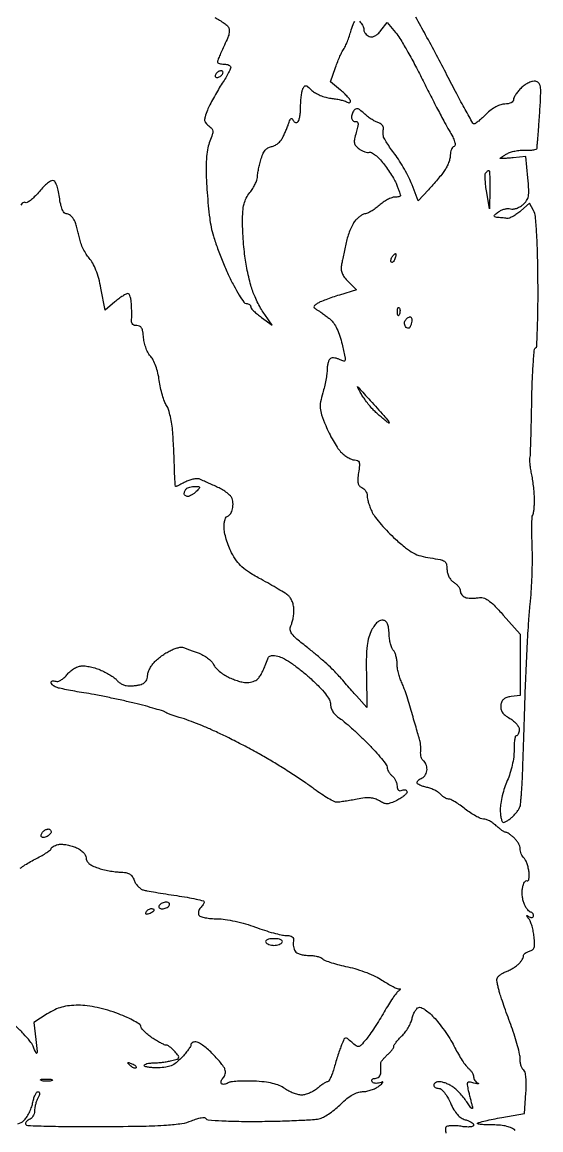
# Model space of a CAD drawing. Extents: x 0 to 102, y 0 to 135.
# Drawn here: x 67.62 to 80.81, y 67.81 to 95.99 of the extents above; entities that cross this region are included whole.
import ezdxf

# ---------------------------------------------------------------- set-up
doc = ezdxf.new("R2010")
doc.units = 0
doc.header["$MEASUREMENT"] = 0

msp = doc.modelspace()

# ---------------------------------------------------------------- linework, layer by layer
for points in [[(72.520852, 96.107069, -0.006299), (72.760946, 95.96365, -0.081935), (72.839266, 95.895708, -0.107839), (72.881093, 95.814946, -0.103828), (72.886262, 95.722938, -0.060314), (72.851664, 95.598547, -0.01477), (72.764583, 95.40423, 0.005735), (72.696479, 95.259333, 0.007957), (72.639024, 95.127854, 0.005268), (72.593957, 95.016811, 0.094027), (72.5868, 94.97909, 0.250961), (72.598709, 94.956857, 0.064492), (72.636503, 94.938205, 0.049985), (72.691185, 94.925415, 0.032481), (72.756, 94.9212, -0.045532), (72.820765, 94.91529, -0.065441), (72.875497, 94.897595, -0.08545), (72.912464, 94.871544, -0.19918), (72.9252, 94.840841, -0.114368), (72.913893, 94.792057, -0.009791), (72.854827, 94.677224, -0.012536), (72.777388, 94.541888, -0.009388), (72.685633, 94.396691, 0.012058), (72.585575, 94.236468, 0.009058), (72.483011, 94.055665, 0.00917), (72.392679, 93.881962, 0.020723), (72.33227, 93.746606, 0.016138), (72.272244, 93.580127, 0.099517), (72.261812, 93.490139, 0.156719), (72.289635, 93.423194, 0.058725), (72.364991, 93.353177, -0.057065), (72.440933, 93.283083, -0.160829), (72.468218, 93.217171, -0.10152), (72.456776, 93.128823, -0.015666), (72.393768, 92.962671, 0.051599), (72.34335, 92.794138, 0.025226), (72.312655, 92.571721, 0.020704), (72.300151, 92.295857, 0.011609), (72.306638, 91.9602, 0.008079), (72.324819, 91.650811, 0.006319), (72.354218, 91.315654, 0.006394), (72.389526, 91.004309, 0.015504), (72.425632, 90.7758, 0.028997), (72.48314, 90.546469, 0.010637), (72.589845, 90.229733, 0.010503), (72.721388, 89.887776, 0.012396), (72.860538, 89.57025, 0.011693), (73.001506, 89.286579, 0.017711), (73.138424, 89.047448, 0.012636), (73.260779, 88.860976, 0.245998), (73.319929, 88.83, -0.068101), (73.363072, 88.824097, -0.084633), (73.399644, 88.806841, -0.099755), (73.4241, 88.781225, -0.141784), (73.4328, 88.751161, 0.17589), (73.447862, 88.709667, 0.022245), (73.513231, 88.638209, 0.023913), (73.601744, 88.55778, 0.017749), (73.706607, 88.477354), (73.980414, 88.282386), (73.789426, 88.550603, -0.022602), (73.708016, 88.67662, -0.013053), (73.621097, 88.834866, -0.013028), (73.541998, 88.998564, -0.021258), (73.484585, 89.14166, -0.018588), (73.435841, 89.298196, -0.008425), (73.383168, 89.506348, -0.008328), (73.334907, 89.728041, -0.011296), (73.299214, 89.9298, -0.012578), (73.271678, 90.144844, -0.00694), (73.248303, 90.408818, -0.006916), (73.232014, 90.677263, -0.011028), (73.226331, 90.907099, -0.016781), (73.234606, 91.174865, -0.044923), (73.263896, 91.363262, -0.057857), (73.320628, 91.514163, -0.047868), (73.413483, 91.658758, 0.024826), (73.485671, 91.760544, 0.025457), (73.546762, 91.868156, 0.026255), (73.589866, 91.966541, 0.089483), (73.602472, 92.035059, -0.037342), (73.608159, 92.107731, -0.009752), (73.628234, 92.223119, -0.009855), (73.656339, 92.354034, -0.009935), (73.689512, 92.483386, -0.030984), (73.739818, 92.628893, -0.070518), (73.799035, 92.728672, -0.093237), (73.871535, 92.790792, -0.095075), (73.961163, 92.821786, 0.086632), (74.039635, 92.847458, 0.050122), (74.122409, 92.902781, 0.04815), (74.196714, 92.97711, 0.058127), (74.250182, 93.06, 0.008345), (74.294131, 93.153335, 0.005975), (74.340269, 93.259074, 0.006035), (74.38181, 93.36088, 0.012881), (74.410909, 93.4407, -0.027483), (74.437405, 93.507275, -0.140691), (74.463174, 93.537057, -0.348115), (74.48676, 93.53488, -0.113354), (74.507375, 93.503623, 0.079686), (74.528372, 93.466637, 0.108482), (74.558125, 93.442612, 0.12529), (74.591851, 93.435286, 0.130278), (74.624426, 93.445166, 0.175978), (74.654479, 93.483191, 0.029159), (74.679071, 93.574844, 0.028957), (74.696138, 93.690956, 0.022015), (74.7018, 93.819474, -0.014438), (74.705703, 93.954622, -0.014002), (74.717402, 94.090713, -0.014053), (74.734397, 94.209716, -0.049152), (74.754912, 94.28437, -0.054353), (74.791172, 94.354875, -0.287255), (74.828959, 94.372102, -0.143553), (74.881051, 94.349035, -0.013043), (74.988258, 94.253458, 0.05817), (75.078801, 94.186329, 0.031547), (75.203235, 94.12488, 0.030968), (75.339504, 94.077639, 0.042415), (75.467, 94.053514, -0.015742), (75.58881, 94.037129, -0.016282), (75.707974, 94.013252, -0.016208), (75.809538, 93.985936, -0.064697), (75.868155, 93.959453, 0.054554), (75.907505, 93.940707, 0.11805), (75.940648, 93.937363, 0.189109), (75.962204, 93.949371, 0.173906), (75.9708, 93.973337, 0.161982), (75.956933, 94.015018, 0.020288), (75.896016, 94.089901, 0.02217), (75.813712, 94.175149, 0.0167), (75.716215, 94.261569), (75.46163, 94.472478), (75.590448, 94.837585, -0.009357), (75.645247, 94.984106, -0.010601), (75.703377, 95.122439, -0.009885), (75.757447, 95.237653, -0.056096), (75.793995, 95.294596, 0.063463), (75.829313, 95.35144, 0.011723), (75.878072, 95.464943, 0.012412), (75.928999, 95.601285, 0.011026), (75.975273, 95.745445, -0.013644), (76.035173, 95.928752, -0.087987), (76.08326, 96.013002, -0.242412)], [(76.19551, 96.010037, -0.054296), (76.239015, 95.965134, -0.042998), (76.275804, 95.908385, -0.044377), (76.300944, 95.849007, -0.078114), (76.3092, 95.796486, 0.102451), (76.319453, 95.74697, 0.066768), (76.349657, 95.696779, 0.063125), (76.394272, 95.653547, 0.069404), (76.446925, 95.62444, 0.121415), (76.515966, 95.615781, 0.088209), (76.590396, 95.638223, 0.069284), (76.667584, 95.691845, 0.03993), (76.744485, 95.775145), (76.904319, 95.9787), (77.117953, 95.7249, -0.038246), (77.228109, 95.571649, -0.007087), (77.404555, 95.27229, -0.007564), (77.601062, 94.91539, -0.006834), (77.793622, 94.5405, 0.002766), (77.986884, 94.156591, 0.002719), (78.185492, 93.772609, 0.002673), (78.363237, 93.437859, 0.010348), (78.478835, 93.233202, -0.016081), (78.568775, 93.069619, -0.042614), (78.618907, 92.946033, -0.071332), (78.632251, 92.862156, -0.327064), (78.605407, 92.824302, 0.144855), (78.568397, 92.798465, 0.064136), (78.537178, 92.747032, 0.055784), (78.515961, 92.679869, 0.048671), (78.5088, 92.606474, -0.059605), (78.49852, 92.520547, -0.028914), (78.466206, 92.414564, -0.028186), (78.419311, 92.306703, -0.03615), (78.363798, 92.213829, -0.015562), (78.289779, 92.114856, -0.006384), (78.183539, 91.985085, -0.00631), (78.065861, 91.848565, -0.00804), (77.953771, 91.725833), (77.688745, 91.444856), (77.534974, 91.850578, 0.023809), (77.455799, 92.032799, 0.013398), (77.343477, 92.246311, 0.013348), (77.218276, 92.456233, 0.021224), (77.099002, 92.628016, -0.009614), (76.990194, 92.777208, -0.01253), (76.896752, 92.91803, -0.010188), (76.824617, 93.03826, -0.103701), (76.806776, 93.093316, -0.018901), (76.803809, 93.136319, -0.010675), (76.803299, 93.18859, -0.010644), (76.805036, 93.241409, -0.017159), (76.809013, 93.286239, 0.145938), (76.801984, 93.327929, 0.07824), (76.771693, 93.370991, 0.066865), (76.723695, 93.408867, 0.056865), (76.66475, 93.435257, -0.048824), (76.591238, 93.466763, -0.019639), (76.49749, 93.523181, -0.019211), (76.400553, 93.592303, -0.023046), (76.315153, 93.664811, 0.018867), (76.210037, 93.755582, 0.111703), (76.145085, 93.787124, 0.215859), (76.09496, 93.777193, 0.09679), (76.047814, 93.727294, 0.045695), (76.021645, 93.676122, 0.041855), (76.004281, 93.619533, 0.044456), (75.997559, 93.566138, 0.095491), (76.0039, 93.5253, 0.093154), (76.022031, 93.494372, 0.084597), (76.050701, 93.4709, 0.085209), (76.085329, 93.45837, 0.096557), (76.120604, 93.45891, -0.325143), (76.150993, 93.445306, -0.134705), (76.162925, 93.399229, -0.055119), (76.152127, 93.312974, -0.015779), (76.116623, 93.18278, 0.020427), (76.072901, 93.016376, 0.09716), (76.07071, 92.918473, 0.134473), (76.105882, 92.843505, 0.054016), (76.188894, 92.765102, 0.040308), (76.258643, 92.720557, 0.042063), (76.333671, 92.688508, 0.045823), (76.402863, 92.67245, 0.119107), (76.453411, 92.677554, -0.222334), (76.508328, 92.672054, -0.034652), (76.600322, 92.608215, -0.033005), (76.705283, 92.512007, -0.023266), (76.810425, 92.391249, -0.015542), (76.914483, 92.25113, -0.013028), (77.016188, 92.096447, -0.01323), (77.101736, 91.950146, -0.03485), (77.152664, 91.83997, -0.00494), (77.186041, 91.749501, -0.006744), (77.214204, 91.6673, -0.004594), (77.236184, 91.598063, -0.074691), (77.2398, 91.573993, -0.29649), (77.230534, 91.55974, -0.043433), (77.19631, 91.547977, -0.037451), (77.148488, 91.539799, -0.023456), (77.09175, 91.537097, 0.094672), (77.018328, 91.523016, 0.028643), (76.914983, 91.474926, 0.027563), (76.802873, 91.406511, 0.026818), (76.697891, 91.325597, -0.018551), (76.596403, 91.244666, -0.022051), (76.494729, 91.176298, -0.021533), (76.40523, 91.126842, -0.115958), (76.351453, 91.1142, 0.112672), (76.302568, 91.103042, 0.034173), (76.236049, 91.06521, 0.032304), (76.165073, 91.011252, 0.030165), (76.099896, 90.947427, 0.058294), (76.036406, 90.858326, 0.023165), (75.97013, 90.723312, 0.022548), (75.911366, 90.569494, 0.026318), (75.870079, 90.418677, 0.000821), (75.836508, 90.263415, 0.000658), (75.800863, 90.096164, 0.000665), (75.768309, 89.941415, 0.001695), (75.74523, 89.82907, 0.05838), (75.735328, 89.709467, 0.082184), (75.756345, 89.604726, 0.071705), (75.812981, 89.502321, 0.034274), (75.912004, 89.388705), (76.124739, 89.17597), (75.68822, 89.046049, 0.00934), (75.511794, 88.989932, 0.010185), (75.342651, 88.928762, 0.009712), (75.200207, 88.870742, 0.048609), (75.1248, 88.829216, 0.026085), (75.056702, 88.777161, 0.231942), (75.042078, 88.743526, 0.22644), (75.059559, 88.710834, 0.024904), (75.132415, 88.662623, -0.015844), (75.197167, 88.621441, -0.00638), (75.283044, 88.561303, -0.006305), (75.373947, 88.494146, -0.007942), (75.456302, 88.429597, -0.07678), (75.542668, 88.334416, -0.035275), (75.625096, 88.188121, -0.03089), (75.698659, 88.004379, -0.022668), (75.758012, 87.792991, -0.003628), (75.828709, 87.478536, -0.085504), (75.832637, 87.387866, -0.442411), (75.797555, 87.363324, -0.0673), (75.707327, 87.396977, 0.041822), (75.638826, 87.426571, 0.044693), (75.567854, 87.443554, 0.049242), (75.50476, 87.446531, 0.126244), (75.461452, 87.433019, 0.139984), (75.429452, 87.397908, 0.041994), (75.40256, 87.329982, 0.03846), (75.383913, 87.245057, 0.033418), (75.377316, 87.154157, -0.032762), (75.369269, 87.041244, -0.012203), (75.343749, 86.884151, -0.01203), (75.30751, 86.713724, -0.014248), (75.264849, 86.554676, 0.024378), (75.209261, 86.329295, 0.070756), (75.200971, 86.169365, 0.060093), (75.237125, 85.999348, 0.014118), (75.339164, 85.726443, 0.018107), (75.424526, 85.536442, 0.015537), (75.527605, 85.34297, 0.015814), (75.63229, 85.173074, 0.04261), (75.720178, 85.061917, 0.035648), (75.806468, 84.982278, 0.034723), (75.903925, 84.914934, 0.036793), (75.997837, 84.868208, 0.097339), (76.071147, 84.8538, -0.096739), (76.149585, 84.838481, -0.223112), (76.189405, 84.795393, -0.102757), (76.198266, 84.708978, -0.013989), (76.174476, 84.527837, 0.019196), (76.154414, 84.361706, 0.074997), (76.161413, 84.258824, 0.129316), (76.195242, 84.193018, 0.118638), (76.258076, 84.149792, -0.091788), (76.309965, 84.118017, -0.06673), (76.353931, 84.066345, -0.065155), (76.383653, 84.003474, -0.07803), (76.3938, 83.938853, 0.055714), (76.402615, 83.859993, 0.019586), (76.432136, 83.749814, 0.019164), (76.474349, 83.630206, 0.021287), (76.524305, 83.518392, 0.048371), (76.604735, 83.389935, 0.014363), (76.751451, 83.210273, 0.014265), (76.928824, 83.016815, 0.01494), (77.114306, 82.836835, 0.015528), (77.372518, 82.615158, 0.045685), (77.567283, 82.485583, 0.055981), (77.758979, 82.408149, 0.033857), (77.999001, 82.358403, -0.012303), (78.250667, 82.317457, -0.101084), (78.357687, 82.273794, -0.185037), (78.408089, 82.202595, -0.062599), (78.4242, 82.074412, 0.06032), (78.436096, 81.976165, 0.057901), (78.471129, 81.88214, 0.059913), (78.525261, 81.801644, 0.075355), (78.5934, 81.743233, -0.045367), (78.65813, 81.694136, -0.045456), (78.712897, 81.634198, -0.049429), (78.750536, 81.572909, -0.113471), (78.7626, 81.520434, 0.093289), (78.771685, 81.472166, 0.066793), (78.798345, 81.423993, 0.064903), (78.837767, 81.383214, 0.076722), (78.884285, 81.356608, 0.060714), (78.945566, 81.341278, 0.024417), (79.0318, 81.334795, 0.023727), (79.126406, 81.336805, 0.027681), (79.21559, 81.347925, -0.110826), (79.342627, 81.342666, -0.086511), (79.468239, 81.28434, -0.048035), (79.621941, 81.15401, -0.010881), (79.855305, 80.90338), (80.2854, 80.420825), (80.2854, 79.639632), (80.2854, 78.858439), (80.05275, 78.831669, 0.047289), (79.94355, 78.808501, 0.098778), (79.867613, 78.766968, 0.111664), (79.819145, 78.703341, 0.072005), (79.792998, 78.614031, 0.082529), (79.795289, 78.517123, 0.101239), (79.829654, 78.433545, 0.080089), (79.901751, 78.356423, 0.034564), (80.018969, 78.277918, -0.041036), (80.117338, 78.210179, -0.050086), (80.196339, 78.131216, -0.057718), (80.247411, 78.051579, -0.13331), (80.260718, 77.982337, -0.039946), (80.251723, 77.924782, -0.056805), (80.234064, 77.876162, -0.072238), (80.211038, 77.84294, -0.208047), (80.185884, 77.832, 0.341841), (80.161397, 77.813043, 0.025258), (80.14319, 77.72447, 0.026771), (80.131485, 77.606272, 0.016313), (80.129723, 77.465941, -0.038881), (80.119877, 77.295343, -0.021042), (80.082737, 77.088249, -0.020724), (80.026417, 76.877364, -0.028523), (79.957435, 76.693787, 0.025213), (79.888642, 76.514327, 0.018888), (79.830568, 76.310736, 0.019208), (79.790433, 76.114443, 0.040841), (79.7778, 75.960046, 0.024384), (79.783927, 75.834485, 0.038812), (79.802651, 75.728646, 0.045811), (79.82968, 75.653257, 0.291617), (79.8624, 75.6324, 0.120635), (79.90577, 75.643018, 0.026952), (79.971851, 75.682102, 0.026473), (80.045215, 75.736832, 0.022886), (80.1162, 75.8016, 0.025683), (80.181652, 75.874145, 0.026649), (80.238464, 75.952162, 0.027583), (80.280026, 76.02459, 0.094531), (80.294816, 76.07655, 0.001825), (80.299849, 76.135508, 0.000387), (80.308159, 76.238215, 0.000405), (80.317603, 76.357283, 0.000385), (80.327017, 76.4784, 0.009473), (80.338348, 76.674054, 0.000667), (80.358938, 77.221822, 0.000944), (80.381388, 77.875143, 0.000711), (80.40369, 78.5934, -0.002882), (80.430316, 79.345613, -0.002834), (80.465735, 80.101659, -0.002786), (80.504228, 80.763998, -0.010802), (80.53923, 81.1737, 0.011072), (80.568407, 81.517413, 0.006832), (80.588232, 81.922674, 0.00685), (80.596866, 82.323934, 0.012202), (80.591386, 82.6542, -0.006082), (80.583282, 82.935258, -0.008715), (80.583472, 83.184516, -0.005282), (80.589465, 83.392857, -0.12127), (80.605862, 83.449731, 0.087708), (80.622979, 83.497053, 0.014428), (80.636915, 83.593665, 0.015482), (80.646606, 83.709544, 0.013121), (80.649831, 83.83239, 0.017502), (80.644877, 83.973853, 0.009452), (80.629399, 84.147494, 0.009404), (80.606934, 84.32397, 0.014612), (80.580276, 84.475059, -0.010811), (80.555394, 84.610076, -0.013147), (80.53817, 84.737522, -0.01173), (80.529084, 84.844684, -0.084279), (80.534609, 84.8961, 0.060036), (80.544741, 84.960823, 0.00086), (80.557913, 85.352416, 0.002365), (80.570275, 85.80721, 0.001556), (80.580396, 86.330716, -0.005117), (80.594138, 86.850054, -0.008276), (80.617659, 87.291423, -0.002879), (80.646062, 87.666653, -0.300607), (80.676497, 87.70544, 0.310484), (80.706344, 87.744924, 0.002011), (80.72526, 88.204329, 0.006924), (80.737709, 88.738957, 0.00425), (80.738297, 89.369091, 0.00403), (80.72688, 90.099682, 0.009561), (80.703612, 90.642907, 0.008996), (80.67156, 91.043112, 0.09869), (80.62498, 91.196595), (80.524065, 91.385156), (80.298983, 91.184533, -0.028474), (80.203491, 91.108713, -0.031159), (80.102741, 91.046687, -0.032791), (80.010826, 91.0052, -0.11581), (79.947, 90.996997, 0.000391), (79.889231, 91.002908, 0.00023), (79.8201, 91.009896, 0.00023), (79.750968, 91.016819, 0.000392), (79.6932, 91.022532, -0.062948), (79.638709, 91.034919, -0.391053), (79.626702, 91.058208, -0.149975), (79.649617, 91.094176, -0.014574), (79.731062, 91.159587, -0.052124), (79.804513, 91.203951, -0.045832), (79.888755, 91.234473, -0.048383), (79.970677, 91.247635, -0.092752), (80.036521, 91.239538, 0.106734), (80.103256, 91.233201, 0.050397), (80.18813, 91.252065, 0.046737), (80.276603, 91.290815, 0.048657), (80.355062, 91.344891, 0.06723), (80.448922, 91.448548, 0.105315), (80.494671, 91.559298, 0.059502), (80.504885, 91.721186, 0.01001), (80.481305, 92.031349), (80.429704, 92.567798), (80.103752, 92.536713, -0.005818), (79.978763, 92.52626, -0.009766), (79.873548, 92.520755, -0.003804), (79.78543, 92.51854, -0.419356), (79.7778, 92.526038, -0.247663), (79.78382, 92.537445, -0.006349), (79.833715, 92.570636, -0.012061), (79.895193, 92.608343, -0.007764), (79.96815, 92.649201, -0.052117), (80.060762, 92.687362, -0.026552), (80.183351, 92.716535, -0.026057), (80.314239, 92.733438, -0.035284), (80.43345, 92.734128, 0.022692), (80.539184, 92.732079, 0.036204), (80.6291, 92.740954, 0.041167), (80.694538, 92.757875, 0.298431), (80.713393, 92.7824, -0.001851), (80.716731, 92.824505, -0.000172), (80.725397, 92.928488, -0.000221), (80.735828, 93.052477, -0.000174), (80.747244, 93.1869, 0.003158), (80.760066, 93.349372, 0.001427), (80.774921, 93.562506, 0.001412), (80.789323, 93.787566, 0.001931), (80.800939, 93.990358, 0.010807), (80.808995, 94.24404, 0.065044), (80.793267, 94.374727, 0.145254), (80.750517, 94.446342, 0.139362), (80.674941, 94.484465, 0.111393), (80.60269, 94.48218, 0.044064), (80.508502, 94.448697, 0.040804), (80.409339, 94.393073, 0.04038), (80.320153, 94.32191, 0.026658), (80.24209, 94.24032, 0.029685), (80.176111, 94.153645, 0.030982), (80.12948, 94.07394, 0.117386), (80.1162, 94.018153, -0.179624), (80.099907, 93.974264, -0.096484), (80.053938, 93.938031, -0.072414), (79.983886, 93.913992, -0.04653), (79.898192, 93.906, 0.081334), (79.792838, 93.888748, 0.042252), (79.670257, 93.835605, 0.038505), (79.543877, 93.75451, 0.034495), (79.426385, 93.6522, -0.010576), (79.325014, 93.55503, -0.014934), (79.230412, 93.473184, -0.011022), (79.149313, 93.410071, -0.164719), (79.115642, 93.399182, -0.266901), (79.082666, 93.418743, -0.001358), (78.889042, 93.76404, -0.005478), (78.671555, 94.164635, -0.003383), (78.4242, 94.640151, 0.003687), (78.157395, 95.152296, 0.003579), (77.880442, 95.665578, 0.003533), (77.630479, 96.113476, 0.013227)], [(80.156612, 67.796703, 0.090716), (80.070164, 67.856413, 0.046721), (79.945319, 67.899197, 0.037683), (79.78479, 67.925341, 0.021533), (79.588457, 67.9338, -0.009434), (79.426058, 67.936864, -0.018333), (79.296727, 67.946504, -0.01879), (79.20588, 67.960107, -0.602828), (79.200647, 67.977047, -0.13405), (79.236938, 67.997772, -0.00441), (79.400341, 68.038376, -0.008137), (79.595947, 68.081802, -0.00554), (79.819726, 68.125097), (80.395558, 68.2299), (80.430895, 68.750062, 0.014275), (80.43944, 68.967479, 0.026521), (80.43198, 69.143764, 0.028496), (80.411851, 69.274903, 0.204778), (80.375816, 69.326105, -0.13343), (80.341035, 69.363296, -0.044609), (80.31196, 69.432553, -0.040655), (80.292073, 69.518629, -0.036463), (80.2854, 69.610009, 0.053657), (80.271986, 69.734651, 0.011699), (80.22102, 69.944902, 0.012061), (80.150132, 70.18656, 0.011301), (80.066233, 70.429867, -0.002223), (79.976683, 70.675025, -0.002188), (79.888847, 70.922239, -0.00215), (79.813757, 71.139536, -0.008371), (79.770133, 71.274941, -0.010625), (79.740683, 71.379846, -0.010708), (79.715799, 71.485636, -0.010567), (79.69806, 71.578641, -0.04186), (79.6932, 71.636585, -0.157901), (79.708574, 71.684054, -0.056053), (79.7572, 71.737477, -0.048759), (79.827701, 71.788123, -0.040568), (79.911071, 71.827822, 0.025346), (80.003315, 71.868354, 0.019112), (80.100348, 71.92173, 0.019447), (80.187867, 71.979071, 0.041649), (80.249471, 72.031186, 0.030286), (80.295598, 72.083266, 0.03121), (80.334595, 72.140037, 0.032858), (80.36188, 72.19325, 0.102382), (80.37, 72.23249, -0.160653), (80.38117, 72.266357, -0.066762), (80.415124, 72.301338, -0.056567), (80.464841, 72.332092, -0.046327), (80.523613, 72.353437, 0.103723), (80.598108, 72.390576, 0.149907), (80.639614, 72.450726, 0.085716), (80.653173, 72.550259, 0.018879), (80.640487, 72.722854, 0.021982), (80.619382, 72.85785, 0.021627), (80.586422, 72.991218, 0.022106), (80.547382, 73.105294, 0.072978), (80.508025, 73.17409, -0.006866), (80.45967, 73.237486, -0.204721), (80.455096, 73.256672, -0.509484), (80.465786, 73.261949, -0.01428), (80.51805, 73.232547, 0.063696), (80.558548, 73.214763, 0.132816), (80.592736, 73.213995, 0.188594), (80.61515, 73.229809, 0.146934), (80.6238, 73.258607, 0.077759), (80.618445, 73.292833, 0.09021), (80.602938, 73.321882, 0.10078), (80.579865, 73.341302, 0.12534), (80.55278, 73.3482, -0.18355), (80.519583, 73.360811, -0.039834), (80.476366, 73.405824, -0.036551), (80.431806, 73.469261, -0.027947), (80.39238, 73.544366, -0.049842), (80.361246, 73.635881, -0.029826), (80.341938, 73.749251, -0.029648), (80.336143, 73.865583, -0.044875), (80.346174, 73.96638, -0.034271), (80.368099, 74.049667, -0.063823), (80.398623, 74.112315, -0.10432), (80.432236, 74.145703, -0.289649), (80.464096, 74.146031, 0.382992), (80.489957, 74.150682, 0.113304), (80.508456, 74.190421, 0.054908), (80.515919, 74.264551, 0.024924), (80.510142, 74.362017, 0.029322), (80.491936, 74.469581, 0.028005), (80.461078, 74.575977, 0.029159), (80.42311, 74.666642, 0.082816), (80.38342, 74.72222, -0.059441), (80.345882, 74.769928, -0.039028), (80.314193, 74.832327, -0.039008), (80.292565, 74.898948, -0.059051), (80.2854, 74.959408, 0.086275), (80.274383, 75.022779, 0.040468), (80.239954, 75.098824, 0.038513), (80.189889, 75.174737, 0.043833), (80.130689, 75.238588, 0.017835), (80.067033, 75.292194, 0.021774), (80.003703, 75.337471, 0.020933), (79.948155, 75.370414, 0.123988), (79.915651, 75.3786, -0.135566), (79.882174, 75.387847, -0.017828), (79.819697, 75.428302, -0.019639), (79.747669, 75.483008, -0.015299), (79.67371, 75.5478, 0.034637), (79.593765, 75.612551, 0.032333), (79.503845, 75.667297, 0.033946), (79.417521, 75.705267, 0.086846), (79.350481, 75.717, -0.103912), (79.275877, 75.732674, -0.022283), (79.156651, 75.791554, -0.022371), (79.022157, 75.873645, -0.019691), (78.8895, 75.9708, 0.014728), (78.759533, 76.06798, 0.018377), (78.633131, 76.150046, 0.01683), (78.523887, 76.2105, 0.118495), (78.465226, 76.2246, -0.090671), (78.417781, 76.233275, -0.042943), (78.361523, 76.260279, -0.040674), (78.305837, 76.299588, -0.045557), (78.259513, 76.346062, 0.072522), (78.20348, 76.396539, 0.030337), (78.115483, 76.447842, 0.029223), (78.013077, 76.492199, 0.033541), (77.910754, 76.521984, -0.024882), (77.815773, 76.547858, -0.036442), (77.735637, 76.580664, -0.040236), (77.678225, 76.615223, -0.241678), (77.6628, 76.645271, -0.148496), (77.671875, 76.675154, -0.058584), (77.700077, 76.708184, -0.051168), (77.741148, 76.739071, -0.044066), (77.7897, 76.762794, 0.101733), (77.838226, 76.793841, 0.066794), (77.879323, 76.846201, 0.063277), (77.907122, 76.910922, 0.069939), (77.9166, 76.978352, 0.048752), (77.90996, 77.046287, 0.047127), (77.890281, 77.112464, 0.050916), (77.861357, 77.167354, 0.108045), (77.827004, 77.200587, -0.125833), (77.793915, 77.234927, -0.055621), (77.76889, 77.293236, -0.050131), (77.754902, 77.364401, -0.047544), (77.754983, 77.43823, 0.026416), (77.75841, 77.517307, 0.019895), (77.754121, 77.604235, 0.02025), (77.743487, 77.685839, 0.043034), (77.727368, 77.7474, -0.013267), (77.701799, 77.825716, -0.001628), (77.651013, 77.998556, -0.001926), (77.592131, 78.204351, -0.00159), (77.530896, 78.4242, 0.007383), (77.464744, 78.651485, 0.007104), (77.391093, 78.879674, 0.007054), (77.320502, 79.078902, 0.025489), (77.267408, 79.202549, -0.033954), (77.224407, 79.307554, -0.021558), (77.188161, 79.434708, -0.021638), (77.163273, 79.563208, -0.037027), (77.1552, 79.672079, 0.035961), (77.148041, 79.771494, 0.03394), (77.126694, 79.870848, 0.035784), (77.095461, 79.956139, 0.090958), (77.058159, 80.010201, -0.105021), (77.020137, 80.068729, -0.029709), (76.987066, 80.172884, -0.028538), (76.962888, 80.297933, -0.026697), (76.952409, 80.427746, 0.025215), (76.94068, 80.578615, 0.070952), (76.912549, 80.680393, 0.110194), (76.86635, 80.743644, 0.133218), (76.800543, 80.775886, 0.145838), (76.730038, 80.768888, 0.081274), (76.655878, 80.723342, 0.060298), (76.58095, 80.640852, 0.032104), (76.508439, 80.523311, 0.053782), (76.435624, 80.341593, 0.038752), (76.393008, 80.12716, 0.025984), (76.373564, 79.836348, 0.00802), (76.374105, 79.3971), (76.388718, 78.5511), (76.125731, 78.8472, -0.000059), (76.008213, 78.979546, -0.000038), (75.872037, 79.132964, -0.000038), (75.738863, 79.283046, -0.000072), (75.631393, 79.404214, 0.021965), (75.507833, 79.531807, 0.007345), (75.31651, 79.707502, 0.007293), (75.098738, 79.896039, 0.008264), (74.884328, 80.070296, -0.008752), (74.608502, 80.294915, -0.052412), (74.48036, 80.428357, -0.121717), (74.434986, 80.530465, -0.168395), (74.450607, 80.62867, 0.050005), (74.482105, 80.704981, 0.022614), (74.508514, 80.810017, 0.022122), (74.526593, 80.924316, 0.028165), (74.5326, 81.030879, 0.049106), (74.522376, 81.134734, 0.041544), (74.491943, 81.240845, 0.043437), (74.447257, 81.333548, 0.0844), (74.394192, 81.395991, 0.03402), (74.308783, 81.458263, 0.005397), (74.132076, 81.566891, 0.005963), (73.920615, 81.690354, 0.005185), (73.696242, 81.814733, -0.016264), (73.404204, 81.985186, -0.042773), (73.210824, 82.131081, -0.05283), (73.069426, 82.288005, -0.03845), (72.94635, 82.488309, -0.026169), (72.873472, 82.650723, -0.021056), (72.811915, 82.832001, -0.021537), (72.76926, 83.004672, -0.04982), (72.756, 83.137426, -0.026825), (72.761723, 83.244016, -0.0423), (72.779177, 83.333886, -0.051831), (72.804462, 83.397204, -0.27872), (72.834899, 83.4156, 0.161806), (72.868733, 83.426844, 0.060799), (72.905285, 83.461802, 0.052088), (72.938789, 83.512699, 0.042711), (72.963717, 83.572882, 0.048071), (72.978859, 83.643483, 0.032619), (72.98297, 83.725666, 0.032895), (72.976421, 83.806338, 0.054965), (72.959158, 83.872134, 0.104423), (72.917695, 83.936184, 0.031554), (72.830504, 84.01345, 0.030094), (72.719193, 84.089907, 0.028635), (72.597689, 84.15385, 0.000146), (72.470077, 84.211896, 0.00014), (72.340505, 84.270743, 0.000138), (72.226088, 84.322631, 0.000502), (72.15326, 84.355547, 0.102538), (72.084022, 84.370966, 0.042865), (71.988201, 84.364158, 0.039934), (71.883135, 84.338844, 0.040604), (71.784039, 84.297249, -0.003925), (71.693493, 84.251171, -0.005809), (71.61333, 84.212323, -0.002816), (71.544847, 84.180582, -0.107506), (71.528379, 84.177, -0.388984), (71.518525, 84.186033, -0.002791), (71.508628, 84.307469, -0.008369), (71.500159, 84.450847, -0.005037), (71.494675, 84.62115, 0.004094), (71.48845, 84.826536, 0.002218), (71.477603, 85.079073, 0.002209), (71.464285, 85.336053, 0.003488), (71.450351, 85.556335, 0.019863), (71.428094, 85.758101, 0.019621), (71.389837, 85.958299, 0.019927), (71.342555, 86.130539, 0.068176), (71.292791, 86.235183, -0.056682), (71.241213, 86.337533, -0.017904), (71.187647, 86.500397, -0.017624), (71.140467, 86.687744, -0.018697), (71.107661, 86.874303, 0.025223), (71.072347, 87.060826, 0.026468), (71.018846, 87.239806, 0.027868), (70.955622, 87.389714, 0.082829), (70.891026, 87.480174, -0.072566), (70.829804, 87.562312, -0.033231), (70.774057, 87.684123, -0.032029), (70.731432, 87.822538, -0.038145), (70.709881, 87.957419, 0.021647), (70.689985, 88.115152, 0.084101), (70.657583, 88.207758, 0.152323), (70.608107, 88.25517, 0.135656), (70.537994, 88.268807, -0.085217), (70.480317, 88.274156, -0.123956), (70.435913, 88.298943, -0.128519), (70.409576, 88.341009, -0.095469), (70.403348, 88.395707, 0.015901), (70.406579, 88.467144, 0.005008), (70.40694, 88.574072, 0.004997), (70.404954, 88.693449, 0.005521), (70.400604, 88.80885, 0.026772), (70.389796, 88.914194, 0.041406), (70.368193, 89.003033, 0.049651), (70.340122, 89.065805, 0.268982), (70.309091, 89.0838, 0.127116), (70.265048, 89.072419, 0.016178), (70.180254, 89.021809, 0.018107), (70.081935, 88.953577, 0.014157), (69.980182, 88.872766), (69.729383, 88.661732), (69.624296, 89.218672, 0.019344), (69.56755, 89.466402, 0.02668), (69.496378, 89.683199, 0.030418), (69.415146, 89.859681, 0.063891), (69.327604, 89.982357, -0.047733), (69.249914, 90.084126, -0.026945), (69.175037, 90.220298, -0.026676), (69.113738, 90.36711, -0.039206), (69.07729, 90.502044, 0.014021), (69.048938, 90.632828, 0.012489), (69.012308, 90.767006, 0.012638), (68.973304, 90.885996, 0.03736), (68.938514, 90.964593, 0.054895), (68.899277, 91.021814, 0.052099), (68.847896, 91.070253, 0.056179), (68.792725, 91.103294, 0.107246), (68.742462, 91.1142, -0.232879), (68.68896, 91.140548, -0.066351), (68.641359, 91.223093, -0.044652), (68.600446, 91.35473, -0.018855), (68.5683, 91.5372, 0.019283), (68.536593, 91.716279, 0.042608), (68.495741, 91.848831, 0.06037), (68.448744, 91.933901, 0.240873), (68.397321, 91.9602, 0.150288), (68.338596, 91.942141, 0.025236), (68.243582, 91.870338, 0.02567), (68.137171, 91.771417, 0.020292), (68.032359, 91.654287, -0.022885), (67.929734, 91.54079, -0.034928), (67.829954, 91.453264, -0.038152), (67.74481, 91.398211, -0.269044), (67.697418, 91.399535, 0.22122), (67.66188, 91.403754, 0.121945), (67.624042, 91.380032, 0.08046), (67.589344, 91.330129, 0.046313)], [(67.573408, 74.464674, -0.014618), (67.692444, 74.547593, -0.01478), (67.835542, 74.635258, -0.014226), (67.985379, 74.715495, 0.01203), (68.127704, 74.790907, 0.018064), (68.247695, 74.86405, 0.013199), (68.34088, 74.929171, 0.237957), (68.3568, 74.960729, -0.212036), (68.368376, 74.986799, -0.048102), (68.408155, 75.016348, -0.041738), (68.46468, 75.044307, -0.030044), (68.531625, 75.066184, -0.071811), (68.61754, 75.075882, -0.029896), (68.734033, 75.065281, -0.028815), (68.859454, 75.038793, -0.033081), (68.975175, 74.998911, -0.039377), (69.08514, 74.942117, -0.057095), (69.170748, 74.874362, -0.069313), (69.225765, 74.801811, -0.127317), (69.2445, 74.730562, 0.129907), (69.264205, 74.657148, 0.084543), (69.320355, 74.589015, 0.063234), (69.412895, 74.527519, 0.032792), (69.5412, 74.474077, 0.022141), (69.674739, 74.434977, 0.014462), (69.831702, 74.401253, 0.014554), (69.986933, 74.37722, 0.026823), (70.114344, 74.368175, -0.036391), (70.253918, 74.355582, -0.092714), (70.349101, 74.321092, -0.108096), (70.416685, 74.258397, -0.061133), (70.469048, 74.159139, 0.052176), (70.510075, 74.077885, 0.045195), (70.568808, 74.002545, 0.047541), (70.635387, 73.943762, 0.090309), (70.699604, 73.912889, 0.022397), (70.795104, 73.891208, 0.002561), (71.01261, 73.853126, 0.003089), (71.272004, 73.810726, 0.002511), (71.55045, 73.768407, -0.007536), (71.818034, 73.724984, -0.012293), (72.043377, 73.679179, -0.005965), (72.228227, 73.634522, -0.343034), (72.2484, 73.608578, -0.108392), (72.242184, 73.58024, -0.031059), (72.220744, 73.540427, -0.029691), (72.190285, 73.497347, -0.027655), (72.154251, 73.457091, 0.074436), (72.122537, 73.414209, 0.072722), (72.104456, 73.363582, 0.077894), (72.102321, 73.313201, 0.11056), (72.116944, 73.270971, 0.179752), (72.162884, 73.235206, 0.02762), (72.276919, 73.206017, 0.027894), (72.421349, 73.185724, 0.020956), (72.58172, 73.179, -0.036868), (72.77941, 73.164403, -0.016829), (73.034243, 73.117752, -0.016406), (73.30402, 73.049577, -0.019918), (73.551559, 72.9675, 0.011364), (73.782443, 72.886536, 0.012179), (74.011526, 72.818128, 0.011796), (74.210706, 72.768913, 0.054716), (74.328349, 72.756, -0.037476), (74.429373, 72.748417, -0.128386), (74.489385, 72.722676, -0.1801), (74.517693, 72.676898, -0.090372), (74.518879, 72.60795, 0.047028), (74.514422, 72.543512, 0.03476), (74.521162, 72.472326, 0.035473), (74.537182, 72.405364, 0.063705), (74.560854, 72.35415, 0.134575), (74.605152, 72.313455, 0.043624), (74.688243, 72.279464, 0.039839), (74.791554, 72.256201, 0.035475), (74.901373, 72.2484, -0.029548), (75.012903, 72.241803, -0.030802), (75.121313, 72.222105, -0.032384), (75.2122, 72.193384, -0.104017), (75.265076, 72.158884, 0.10672), (75.328672, 72.117873, 0.01251), (75.488995, 72.062041, 0.014539), (75.685616, 72.005286, 0.011422), (75.901651, 71.954909, -0.022548), (76.134745, 71.895057, -0.017423), (76.382819, 71.809733, -0.017734), (76.609242, 71.713582, -0.039818), (76.771461, 71.621425, 0.012191), (76.901922, 71.537462, 0.015277), (77.026999, 71.466358, 0.013485), (77.134122, 71.413364, 0.105045), (77.188156, 71.401105, -0.033982), (77.229472, 71.39772, -0.372684), (77.239473, 71.386029, -0.230539), (77.230745, 71.368367, -0.018992), (77.187786, 71.337655, 0.087994), (77.137433, 71.289966, 0.009214), (77.04284, 71.157076, 0.011192), (76.935813, 70.99293, 0.008747), (76.826795, 70.8102, -0.008255), (76.710549, 70.614919, -0.007049), (76.581775, 70.412924, -0.007117), (76.459464, 70.23255, -0.020002), (76.36717, 70.11117, -0.012549), (76.239957, 69.964716, -0.158244), (76.177151, 69.929038, -0.215633), (76.114683, 69.94314, -0.025813), (76.003566, 70.036431, 0.015107), (75.891806, 70.134416, 0.235586), (75.843639, 70.145534, 0.227977), (75.804836, 70.113887, 0.014163), (75.74406, 69.974061, 0.012192), (75.703056, 69.864231, 0.004887), (75.65211, 69.712107, 0.004832), (75.60037, 69.547022, 0.006083), (75.555809, 69.39315, -0.016527), (75.51277, 69.255373, -0.025132), (75.465556, 69.139218, -0.022473), (75.419963, 69.051913, -0.26725), (75.388149, 69.0336, 0.124893), (75.350546, 69.024059, 0.018522), (75.282633, 68.983897, 0.019898), (75.204498, 68.929186, 0.015949), (75.1248, 68.8644, -0.044078), (75.035281, 68.79963, -0.033871), (74.927686, 68.744902, -0.034763), (74.819182, 68.707334, -0.066051), (74.72773, 68.6952, -0.061828), (74.633972, 68.706838, -0.029368), (74.517746, 68.743521, -0.028565), (74.399105, 68.796723, -0.035961), (74.296524, 68.859695, 0.058206), (74.160578, 68.935057, 0.038209), (73.990108, 68.990324, 0.03122), (73.778801, 69.027621, 0.01726), (73.5174, 69.047992, 0.012482), (73.298682, 69.051994, 0.015722), (73.096316, 69.044278, 0.01387), (72.929103, 69.027959, 0.109239), (72.856121, 69.001925, -0.051665), (72.809647, 68.979072, -0.061593), (72.762132, 68.967909, -0.072424), (72.720758, 68.969436, -0.152139), (72.692561, 68.984239, -0.174127), (72.679801, 69.011301, -0.09331), (72.683174, 69.048557, -0.073593), (72.701973, 69.090286, -0.053851), (72.733879, 69.129919, 0.083865), (72.766009, 69.17511, 0.062498), (72.78563, 69.233171, 0.062098), (72.790379, 69.294704, 0.080017), (72.778758, 69.35012, 0.065697), (72.74271, 69.416482, 0.013119), (72.66041, 69.523613, 0.013665), (72.5572, 69.644027, 0.012363), (72.444149, 69.762811, 0.019945), (72.325557, 69.872301, 0.024164), (72.205721, 69.964791, 0.023826), (72.099413, 70.03164, 0.129137), (72.03408, 70.0488, 0.059064), (71.986627, 70.043175, 0.078045), (71.946449, 70.026577, 0.096533), (71.919536, 70.002003, 0.160951), (71.91, 69.973147, -0.140909), (71.8977, 69.930367, -0.015822), (71.840706, 69.845537, -0.018206), (71.764445, 69.747203, -0.013829), (71.674105, 69.644967, -0.034106), (71.538672, 69.518482, -0.068353), (71.413847, 69.442538, -0.067199), (71.271757, 69.402312, -0.031982), (71.081905, 69.387523, -0.017215), (70.945318, 69.39034, -0.028143), (70.830264, 69.403202, -0.027495), (70.74464, 69.42258, -0.33507), (70.7256, 69.447803, -0.281323), (70.740975, 69.472966, -0.05062), (70.794385, 69.493848, -0.041593), (70.870034, 69.508273, -0.026325), (70.959763, 69.513, 0.019442), (71.066025, 69.517133, 0.011448), (71.192503, 69.529907, 0.011443), (71.318479, 69.548487, 0.019149), (71.423245, 69.570556, 0.014327), (71.564948, 69.610469, 0.230342), (71.600125, 69.643636, 0.25551), (71.593737, 69.689534, 0.017372), (71.508681, 69.796156, 0.025742), (71.447597, 69.860479, 0.029892), (71.383059, 69.914837, 0.031108), (71.323891, 69.953435, 0.129677), (71.283083, 69.9642, -0.107732), (71.236113, 69.974439, -0.013901), (71.143239, 70.020115, -0.0157), (71.034809, 70.081662, -0.012511), (70.921763, 70.15455, -0.022186), (70.814662, 70.234637, -0.028491), (70.724121, 70.317876, -0.028727), (70.658616, 70.393628, -0.163861), (70.641578, 70.443254, 0.253187), (70.614754, 70.492142, 0.016921), (70.472897, 70.577017, 0.021105), (70.287706, 70.669494, 0.013985), (70.068155, 70.760504, 0.018933), (69.801217, 70.851084, 0.019314), (69.529948, 70.920538, 0.020421), (69.273299, 70.964909, 0.0326), (69.051274, 70.9794, 0.025678), (68.820884, 70.96756, 0.041852), (68.628638, 70.931316, 0.04331), (68.449786, 70.864696, 0.03), (68.260592, 70.760572), (67.913946, 70.541744), (67.965898, 70.104922, -0.001267), (68.001021, 69.80307, -0.123158), (67.99538, 69.760506, -0.657716), (67.97869, 69.759999, -0.004431), (67.898669, 69.935057, 0.066292), (67.818115, 70.065775, 0.017835), (67.656991, 70.249358, 0.017739), (67.4573, 70.446637, 0.017513)], [(67.513458, 67.961442, 0.113652), (67.662993, 68.04508, 0.060782), (67.731893, 68.124743, 0.031165), (67.798681, 68.238901, 0.030435), (67.853657, 68.366721, 0.039994), (67.886956, 68.48923, -0.026193), (67.913937, 68.600534, -0.038496), (67.950054, 68.694445, -0.043649), (67.989351, 68.761309, -0.242653), (68.02521, 68.7798, -0.210399), (68.05347, 68.767357, -0.193544), (68.064671, 68.737504, -0.089465), (68.054308, 68.686871, -0.027773), (68.021377, 68.616162, 0.03473), (67.987825, 68.541424, 0.023163), (67.959526, 68.451915, 0.023353), (67.940082, 68.362102, 0.041649), (67.9338, 68.286813, -0.073208), (67.923916, 68.219671, -0.064129), (67.894948, 68.154871, -0.066866), (67.852109, 68.102113, -0.097519), (67.801538, 68.070349, 0.056455), (67.754143, 68.045723, 0.087043), (67.720927, 68.013794, 0.117845), (67.706736, 67.979937, 0.180903), (67.712848, 67.949094, 0.250824), (67.761778, 67.920706, 0.001435), (68.310188, 67.903514, 0.005539), (68.942606, 67.892515, 0.003437), (69.68516, 67.892932, 0.002697), (70.700426, 67.905956, 0.012066), (71.294867, 67.931147, 0.019888), (71.681734, 67.972408, 0.064742), (71.929302, 68.042347, -0.022105), (72.061921, 68.09233, -0.04265), (72.172285, 68.118285, -0.056679), (72.254263, 68.120949, -0.238493), (72.295012, 68.096023, 0.241379), (72.351261, 68.062035, 0.004597), (72.702602, 68.040706, 0.009646), (73.13387, 68.026837, 0.005309), (73.661756, 68.025656, 0.004341), (74.182172, 68.034537, 0.005708), (74.656807, 68.052182, 0.004233), (75.053315, 68.074824, 0.053499), (75.200553, 68.100463, 0.061743), (75.306971, 68.145786, 0.021339), (75.448008, 68.235913, 0.020826), (75.596536, 68.349517, 0.022705), (75.730698, 68.472018, -0.025292), (75.881256, 68.608069, -0.042396), (76.021966, 68.704233, -0.051127), (76.154335, 68.762174, -0.074959), (76.27959, 68.782491, 0.046487), (76.384288, 68.793426, 0.032033), (76.499576, 68.824221, 0.032378), (76.607623, 68.868608, 0.055317), (76.6899, 68.920772, 0.005516), (76.778281, 68.993213, 0.151479), (76.794365, 69.01817, 0.581675), (76.784501, 69.028104, 0.016633), (76.713759, 69.006376, -0.057036), (76.654458, 68.993283, -0.065176), (76.596424, 68.994839, -0.075284), (76.548371, 69.010087, -0.14084), (76.518416, 69.037295, -0.14801), (76.510262, 69.067987, -0.191608), (76.521846, 69.094434, -0.133038), (76.553432, 69.112303, -0.062657), (76.600307, 69.1182, 0.109277), (76.651407, 69.129503, 0.093063), (76.696399, 69.16169, 0.088386), (76.728407, 69.20971, 0.086221), (76.742218, 69.26625, 0.010513), (76.745105, 69.328224, 0.009675), (76.745498, 69.392007, 0.009719), (76.743643, 69.448872, 0.031294), (76.739315, 69.486459, -0.167333), (76.745122, 69.523767, -0.034339), (76.780745, 69.581268, -0.032629), (76.833554, 69.645444, -0.02565), (76.898497, 69.707882, 0.022386), (76.964489, 69.770506, 0.026876), (77.020474, 69.835236, 0.027194), (77.060882, 69.893676, 0.13354), (77.072062, 69.931823, -0.138599), (77.084247, 69.971922, -0.020863), (77.133015, 70.041377, -0.022076), (77.199297, 70.120383, -0.017461), (77.277511, 70.199906, 0.041524), (77.359545, 70.291754, 0.028412), (77.437299, 70.408079, 0.028711), (77.499814, 70.52964, 0.050389), (77.535019, 70.636989, -0.038131), (77.564081, 70.733522, -0.040889), (77.606952, 70.822184, -0.044616), (77.656353, 70.891193, -0.124113), (77.704741, 70.925256, -0.206246), (77.769194, 70.922652, -0.039116), (77.873225, 70.862345, -0.035043), (77.994234, 70.765761, -0.023108), (78.119607, 70.639261, -0.021357), (78.249056, 70.483055, -0.012387), (78.391599, 70.285288, -0.012367), (78.524932, 70.079549, -0.020318), (78.626136, 69.898473, 0.013501), (78.715515, 69.733309, 0.014253), (78.812156, 69.576223, 0.013995), (78.902872, 69.445879, 0.06059), (78.9675, 69.377477, -0.043434), (79.01858, 69.326992, -0.039923), (79.061785, 69.267065, -0.04234), (79.091519, 69.207081, -0.094173), (79.101, 69.157191, 0.085848), (79.108868, 69.111706, 0.061854), (79.132064, 69.065596, 0.060948), (79.166314, 69.025861, 0.076929), (79.20675, 68.999131, -0.089431), (79.224988, 68.986413, -0.676192), (79.222137, 68.979774, -0.047518), (79.18309, 68.984441, -0.008239), (79.11063, 69.001438, 0.025472), (78.992262, 69.024934, 0.274075), (78.948859, 69.007093, 0.207776), (78.936499, 68.95571, 0.015235), (78.966598, 68.810307, 0.001442), (78.99202, 68.705275, 0.001079), (79.020614, 68.589687, 0.00109), (79.048017, 68.480944, 0.002494), (79.069266, 68.3991, -0.106326), (79.071219, 68.357723, -0.567781), (79.05452, 68.351182, -0.074498), (79.012286, 68.395386, -0.011912), (78.945597, 68.494976, 0.024449), (78.866811, 68.606481, 0.017925), (78.769232, 68.722363, 0.018195), (78.668686, 68.825621, 0.037844), (78.581824, 68.896826, 0.03159), (78.496021, 68.949179, 0.026981), (78.39974, 68.993423, 0.027881), (78.307573, 69.024073, 0.066423), (78.236176, 69.0336, 0.054303), (78.178649, 69.027334, 0.073999), (78.129973, 69.008749, 0.093637), (78.097307, 68.98128, 0.172913), (78.0858, 68.949, 0.153379), (78.095936, 68.916735, 0.098033), (78.124474, 68.889251, 0.08064), (78.167116, 68.870707, 0.0624), (78.217457, 68.8644, -0.184469), (78.279716, 68.840621, -0.042118), (78.358546, 68.757171, -0.037444), (78.440009, 68.637557, -0.02665), (78.513447, 68.492899, 0.026603), (78.599702, 68.322954, 0.050498), (78.689234, 68.198537, 0.063649), (78.784881, 68.114818, 0.086707), (78.88939, 68.068287, -0.035122), (78.970399, 68.04179, -0.047173), (79.038839, 68.006106, -0.055864), (79.086368, 67.967158, -0.19561), (79.101, 67.931188, -0.315399), (79.079469, 67.900451, -0.063251), (79.010508, 67.884858, -0.043228), (78.906522, 67.883856, -0.020452), (78.773225, 67.899614, 0.023867), (78.644169, 67.913977, 0.032877), (78.527545, 67.913672, 0.034484), (78.435821, 67.901, 0.205573), (78.397147, 67.873869, 0.153128), (78.384695, 67.825041, 0.024448), (78.394965, 67.725782, 0.025128)]]:
    msp.add_lwpolyline(points, format="xyb")
for points in [[(72.681386, 94.752, 0.085235), (72.645158, 94.745779, 0.053414), (72.606278, 94.727149, 0.051777), (72.570773, 94.699762, 0.064269), (72.5445, 94.6674, 0.076764), (72.53081, 94.63505, 0.154201), (72.532424, 94.607651, 0.186277), (72.54877, 94.589504, 0.117858), (72.576814, 94.5828, 0.085235), (72.613042, 94.589021, 0.053414), (72.651922, 94.607651, 0.051777), (72.687427, 94.635038, 0.064269), (72.7137, 94.6674, 0.076764), (72.72739, 94.69975, 0.154201), (72.725776, 94.727149, 0.186277), (72.70943, 94.745296, 0.117858)], [(79.486693, 92.214, -0.391344), (79.501383, 92.200422, -0.005632), (79.510118, 92.071105, -0.011969), (79.515183, 91.914072, -0.007189), (79.514049, 91.72755), (79.504099, 91.2411), (79.434206, 91.658725, -0.011669), (79.410539, 91.823701, -0.015744), (79.397339, 91.97389, -0.01275), (79.393535, 92.097842, -0.140604), (79.406849, 92.145175, -0.036081), (79.42588, 92.171512, -0.040407), (79.44785, 92.193783, -0.044326), (79.469418, 92.209273, -0.134358)], [(77.115238, 90.099, -0.38326), (77.125156, 90.090089, -0.056204), (77.124995, 90.060651, -0.040274), (77.116533, 90.018529, -0.021914), (77.099793, 89.968451, -0.035865), (77.077691, 89.921271, -0.069269), (77.052569, 89.888095, -0.118528), (77.028762, 89.873551, -0.281567), (77.009377, 89.878223, -0.156651), (76.998041, 89.900287, -0.070517), (76.997282, 89.933204, -0.059701), (77.006476, 89.971267, -0.049364), (77.024821, 90.008771, -0.02576), (77.048712, 90.043315, -0.032473), (77.074384, 90.072495, -0.034154), (77.098314, 90.093319, -0.16338)], [(77.206312, 88.722487, -0.126455), (77.222661, 88.694829, -0.060344), (77.229358, 88.653772, -0.05415), (77.226192, 88.606603, -0.051402), (77.212991, 88.560337, -0.054073), (77.194248, 88.525087, -0.470617), (77.17883, 88.523628, -0.168741), (77.166874, 88.548311, -0.018894), (77.161879, 88.61145, -0.028489), (77.162809, 88.670347, -0.077125), (77.172176, 88.710954, -0.208169), (77.187797, 88.726397, -0.296942)], [(77.490673, 88.4916, -0.26492), (77.514453, 88.478049, -0.097147), (77.527875, 88.440255, -0.064051), (77.528982, 88.383798, -0.036884), (77.516651, 88.316809, -0.038927), (77.491907, 88.245408, -0.13539), (77.461465, 88.207805, -0.231639), (77.426521, 88.201956, -0.12464), (77.388122, 88.224838, -0.084332), (77.360757, 88.263403, -0.075473), (77.346328, 88.310346, -0.077535), (77.346674, 88.358249, -0.098213), (77.362144, 88.399629, -0.051065), (77.389203, 88.43481, -0.048047), (77.423347, 88.464583, -0.0516), (77.459088, 88.484952, -0.104094)], [(76.149443, 86.715, -0.01203), (76.179818, 86.683525, -0.000299), (76.314911, 86.536446, -0.000645), (76.473102, 86.363566, -0.000439), (76.652588, 86.166556, -0.005368), (76.818736, 85.979879, -0.015526), (76.928268, 85.845941, -0.075056), (76.956547, 85.794739, -0.747), (76.944676, 85.785856, -0.00996), (76.867294, 85.845994, -0.005133), (76.772756, 85.924153, -0.0051), (76.67712, 86.006573, -0.007688), (76.595648, 86.0805, -0.024577), (76.515323, 86.163439, -0.012636), (76.422684, 86.274551, -0.012529), (76.332904, 86.393973, -0.018469), (76.260728, 86.5035, -0.004608), (76.204435, 86.598159, -0.010734), (76.164464, 86.670321, -0.021159), (76.144806, 86.711857, -0.821003)], [(72.014743, 84.177, -0.018079), (72.106253, 84.17369, -0.318929), (72.127879, 84.15585, -0.254456), (72.120645, 84.125608, -0.013073), (72.048986, 84.0501, -0.032161), (71.993738, 84.001537, -0.032192), (71.932736, 83.960477, -0.03396), (71.874987, 83.931852, -0.098387), (71.831443, 83.9232, -0.076226), (71.796813, 83.92851, -0.089419), (71.767426, 83.943909, -0.100747), (71.747782, 83.966814, -0.127718), (71.7408, 83.9937, -0.065559), (71.744896, 84.024808, -0.03911), (71.757367, 84.060058, -0.038504), (71.775609, 84.093833, -0.053359), (71.7972, 84.1206, -0.099651), (71.829863, 84.142316, -0.03362), (71.884368, 84.160432, -0.031884), (71.948916, 84.172841, -0.031556)], [(71.6985, 80.085786, 0.000001), (71.748643, 80.067842), (71.849388, 80.031792), (71.968372, 79.989214), (72.093363, 79.944488, -0.039063), (72.218265, 79.888451, -0.035615), (72.337064, 79.812134, -0.037504), (72.433348, 79.728164, -0.088003), (72.487295, 79.649828, 0.07704), (72.540096, 79.569465, 0.032241), (72.633235, 79.478924, 0.030942), (72.747302, 79.393118, 0.035015), (72.866618, 79.325897, 0.018488), (72.991287, 79.272289, 0.017706), (73.12137, 79.227193, 0.01796), (73.23885, 79.19564, 0.058756), (73.318686, 79.186895, 0.037301), (73.386719, 79.192545, 0.026239), (73.461864, 79.208553, 0.026601), (73.532545, 79.231626, 0.049138), (73.586456, 79.258803, 0.093735), (73.63602, 79.305167, 0.02594), (73.694677, 79.394706, 0.025235), (73.751765, 79.504999, 0.024015), (73.798498, 79.622294, -0.020384), (73.865798, 79.79484, -0.150053), (73.922821, 79.861111, -0.175515), (74.002656, 79.878535, -0.030246), (74.157137, 79.848332, -0.071446), (74.28972, 79.79287, -0.01661), (74.493256, 79.661816, -0.016807), (74.719583, 79.493696, -0.015761), (74.939144, 79.307247, -0.012887), (75.176215, 79.081328, -0.030839), (75.336718, 78.899084, -0.041894), (75.433636, 78.750069, -0.123856), (75.4632, 78.632551, 0.082749), (75.4788, 78.538933, 0.06231), (75.524707, 78.445029, 0.056389), (75.597788, 78.356811, 0.045863), (75.693694, 78.2801, -0.029718), (75.8135, 78.190449, -0.007215), (76.000008, 78.028099, -0.007374), (76.208822, 77.835342, -0.007277), (76.412794, 77.635673, -0.010437), (76.59997, 77.438987, -0.014692), (76.757872, 77.255418, -0.010844), (76.879819, 77.098064, -0.160768), (76.9014, 77.032681, 0.090088), (76.910472, 76.98274, 0.043036), (76.938677, 76.923659, 0.040796), (76.979745, 76.865268, 0.045923), (77.0283, 76.8168, -0.062482), (77.076873, 76.765001, -0.044197), (77.117923, 76.69654, -0.044564), (77.145904, 76.622813, -0.068521), (77.1552, 76.555296, 0.058158), (77.162867, 76.489601, 0.160264), (77.18694, 76.450355, 0.186609), (77.226766, 76.436544, 0.082999), (77.2821, 76.447806, -0.060165), (77.330673, 76.460014, -0.106011), (77.371723, 76.456508, -0.150073), (77.398681, 76.438288, -0.171276), (77.409, 76.409048, -0.186173), (77.392816, 76.36709, -0.034894), (77.332299, 76.309019, -0.033105), (77.247872, 76.247613, -0.024981), (77.147892, 76.191335, -0.022021), (76.998677, 76.124931, -0.086977), (76.900574, 76.104927, -0.107372), (76.812576, 76.121512, -0.043108), (76.703742, 76.179058, 0.062647), (76.595643, 76.23093, 0.061551), (76.477415, 76.254814, 0.047606), (76.332586, 76.252098, 0.020054), (76.14, 76.222204, -0.004951), (75.984776, 76.193285, -0.005374), (75.833185, 76.168269, -0.005071), (75.702901, 76.149557, -0.026005), (75.630123, 76.143684, -0.123876), (75.555759, 76.160156, -0.014846), (75.406451, 76.240597, -0.016953), (75.232182, 76.349312, -0.013181), (75.050083, 76.478772, 0.011687), (74.8276, 76.637946, 0.004996), (74.523197, 76.840725, 0.00494), (74.194263, 77.05053, 0.006481), (73.889557, 77.235228, 0.007724), (73.570121, 77.416654, 0.005015), (73.19563, 77.616907, 0.005042), (72.826001, 77.805101, 0.009541), (72.523798, 77.948026, 0.006176), (72.253997, 78.065399, 0.006497), (71.985875, 78.174045, 0.006249), (71.752311, 78.261826, 0.028821), (71.6139, 78.303036, -0.014419), (71.51053, 78.330599, -0.01479), (71.409802, 78.363868, -0.014684), (71.324295, 78.397817, -0.058425), (71.2755, 78.426017, 0.083734), (71.213004, 78.458052, 0.004735), (71.004516, 78.521887, 0.007155), (70.753422, 78.592283, 0.005179), (70.4718, 78.663794, 0.005189), (70.155126, 78.737252, 0.003653), (69.797543, 78.813562, 0.003686), (69.454319, 78.881556, 0.007725), (69.186256, 78.92833, -0.004661), (68.959737, 78.966427, -0.00561), (68.747575, 79.006607, -0.004833), (68.569804, 79.044136, -0.03719), (68.488306, 79.068639, -0.045022), (68.437994, 79.09334, -0.051812), (68.39543, 79.125691, -0.059232), (68.366235, 79.160421, -0.146206), (68.3568, 79.191996, -0.191587), (68.366345, 79.215992, -0.145339), (68.391085, 79.230321, -0.097133), (68.428816, 79.231931, -0.053902), (68.473514, 79.220102, 0.164388), (68.530004, 79.21781, 0.060766), (68.60414, 79.249742, 0.05192), (68.6829, 79.307388, 0.042201), (68.754299, 79.383896, -0.048875), (68.832243, 79.465218, -0.038686), (68.930588, 79.537164, -0.039928), (69.033364, 79.589948, -0.07422), (69.124035, 79.61276, -0.056647), (69.224071, 79.611272, -0.023105), (69.358243, 79.587653, -0.022505), (69.501502, 79.548705, -0.0267), (69.632535, 79.498809, -0.020265), (69.756495, 79.437739, -0.018707), (69.87854, 79.365294, -0.01908), (69.982315, 79.292569, -0.057227), (70.044744, 79.232788, 0.072698), (70.100812, 79.182315, 0.044591), (70.179042, 79.139713, 0.043754), (70.265949, 79.110711, 0.058727), (70.34834, 79.101, 0.022266), (70.432494, 79.104749, 0.016559), (70.524818, 79.116084, 0.016813), (70.611343, 79.132626, 0.035986), (70.676381, 79.152351, 0.08869), (70.727539, 79.183249, 0.066536), (70.770891, 79.232909, 0.065633), (70.800195, 79.293001, 0.080837), (70.8102, 79.354479, -0.073712), (70.82062, 79.424774, -0.032772), (70.85369, 79.512675, -0.031542), (70.901586, 79.602814, -0.036961), (70.95825, 79.68129, -0.036763), (71.033076, 79.758032, -0.018673), (71.137364, 79.843616, -0.018444), (71.252097, 79.924315, -0.026181), (71.3601, 79.986692, -0.021113), (71.463472, 80.033997, -0.025528), (71.564197, 80.069165, -0.025488), (71.650261, 80.08967, -0.132411)], [(68.2863, 75.4632, -0.106332), (68.313199, 75.457414, -0.099379), (68.336091, 75.441008, -0.096071), (68.351437, 75.416492, -0.092194), (68.3568, 75.387651, -0.13875), (68.34761, 75.355173, -0.061199), (68.319523, 75.31999, -0.053891), (68.278443, 75.287635, -0.048303), (68.2299, 75.263406, -0.04548), (68.181269, 75.249658, -0.08379), (68.140277, 75.248944, -0.133446), (68.113382, 75.260797, -0.226347), (68.103, 75.282555, -0.067606), (68.107087, 75.31264, -0.039049), (68.119567, 75.347038, -0.038264), (68.13781, 75.380225, -0.051618), (68.1594, 75.4068, -0.053359), (68.186167, 75.428391, -0.038504), (68.219942, 75.446632, -0.03911), (68.255192, 75.459104, -0.065559)], [(71.285486, 73.602, 0.059645), (71.233066, 73.595725, 0.050746), (71.180504, 73.577149, 0.053126), (71.135611, 73.549794, 0.091204), (71.1063, 73.5174, 0.131946), (71.096667, 73.48526, 0.190139), (71.10665, 73.457651, 0.14379), (71.136195, 73.439029, 0.069308), (71.180914, 73.4328, 0.059645), (71.233334, 73.439075, 0.050746), (71.285896, 73.457651, 0.053126), (71.330789, 73.485006, 0.091204), (71.3601, 73.5174, 0.131946), (71.369733, 73.54954, 0.190139), (71.35975, 73.577149, 0.14379), (71.330205, 73.595771, 0.069308)], [(70.899793, 73.4328, 0.088797), (70.865524, 73.426666, 0.053277), (70.828387, 73.408233, 0.051183), (70.794174, 73.381159, 0.061454), (70.768499, 73.349169, 0.1144), (70.758857, 73.320626, 0.32948), (70.768955, 73.303727, 0.155351), (70.799057, 73.30109, 0.036408), (70.848106, 73.31592, 0.020646), (70.898399, 73.337641, 0.029555), (70.940832, 73.36127, 0.029412), (70.97189, 73.383723, 0.2252), (70.9794, 73.399551, 0.219607), (70.973528, 73.412275, 0.077771), (70.956015, 73.423033, 0.059132), (70.930275, 73.430366, 0.039867)], [(74.025, 72.6714, 0.027283), (73.922551, 72.665806, 0.067954), (73.849912, 72.647659, 0.143113), (73.814631, 72.620005, 0.302575), (73.8135, 72.5868, 0.108893), (73.844988, 72.55436, 0.050757), (73.897196, 72.527051, 0.046925), (73.960219, 72.508469, 0.048273), (74.025, 72.5022, 0.048273), (74.089781, 72.508469, 0.046925), (74.152804, 72.527051, 0.050757), (74.205012, 72.55436, 0.108893), (74.2365, 72.5868, 0.302575), (74.235369, 72.620005, 0.143113), (74.200088, 72.647659, 0.067954), (74.127449, 72.665806, 0.027283)], [(70.411999, 69.493461, -0.036269), (70.466786, 69.467913, -0.070189), (70.505224, 69.438754, -0.120343), (70.521925, 69.411027, -0.278911), (70.516339, 69.388339, -0.20742), (70.49043, 69.3781, -0.082976), (70.452242, 69.385771, -0.063152), (70.40806, 69.409335, -0.043285), (70.36464, 69.446102, -0.011214), (70.311609, 69.501984, -0.400052), (70.312006, 69.51833, -0.286372), (70.331044, 69.522739, -0.008399)], [(68.2299, 69.101707, -0.014395), (68.321278, 69.100205, -0.052471), (68.378555, 69.091544, -0.333666), (68.389456, 69.077835, -0.31318), (68.37956, 69.062708, -0.06278), (68.328974, 69.049301, -0.030339), (68.262049, 69.044406, -0.029507), (68.190699, 69.047737, -0.037336), (68.12576, 69.059573, -0.087174), (68.093132, 69.074491, -0.597527), (68.094616, 69.088037, -0.080377), (68.13953, 69.098272, -0.012823)]]:
    msp.add_lwpolyline(points, format="xyb", close=True)

doc.saveas('drawing.dxf')
